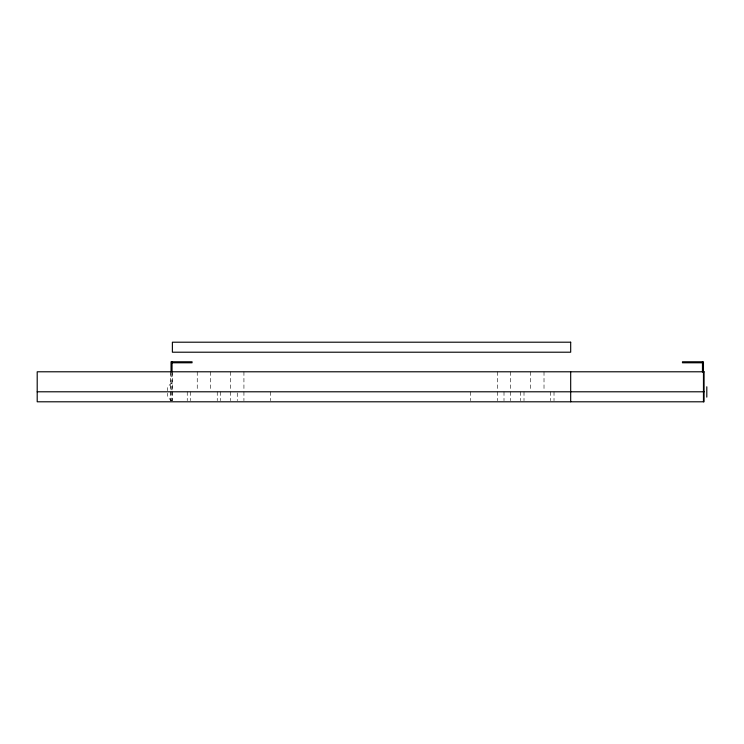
<?xml version="1.0" encoding="UTF-8"?>
<svg xmlns="http://www.w3.org/2000/svg" width="744" height="744" viewBox="0 0 744 744"><rect width="100%" height="100%" fill="white"/><g stroke="black" fill="none" stroke-linecap="round" stroke-linejoin="round"><path stroke-width="0.56" stroke-dasharray="3.72 2.79" d="M172.05 383.439L171.046 383.439L167.716 386.778L167.716 390.665M172.05 400.458L171.046 400.458L167.716 397.129L167.716 393.232M554.02 391.79L554.02 400.681M550.681 391.79L550.681 400.681M544.013 371.786L544.013 390.684M530.677 371.786L530.677 390.684M524.009 391.79L524.009 400.681M520.67 391.79L520.67 400.681M510.672 371.786L510.672 390.684M510.672 391.79L510.672 400.681M504.004 391.79L504.004 400.681M497.336 371.786L497.336 390.684M497.336 391.79L497.336 400.681M470.654 391.79L470.654 400.681M270.602 391.79L270.602 400.681M243.93 371.786L243.93 390.684M243.93 391.79L243.93 400.681M237.262 392.906L237.262 400.681M230.594 371.786L230.594 390.684M230.594 391.79L230.594 400.681M220.587 391.79L220.587 400.681M217.248 391.79L217.248 400.681M210.58 371.786L210.58 390.684M197.244 371.786L197.244 390.684M190.576 391.79L190.576 400.681M187.246 391.79L187.246 400.681M172.385 371.786L172.385 390.684M172.236 391.79L172.236 400.681M172.05 373.218L172.05 390.405M172.05 391.502L172.05 400.653M171.046 373.218L171.046 390.405M171.046 391.502L171.046 400.653M170.571 371.786L170.571 390.684M170.571 391.79L170.571 400.681"/><path stroke-width="1.12" d="M172.05 362.784L192.054 362.784L192.054 361.779L171.046 361.779L171.046 372.074M702.466 362.784L682.462 362.784L682.462 361.779L703.461 361.779L703.461 401.797M37.2 391.79L704.057 391.79M706.8 386.778L706.8 397.129M702.466 361.779L702.466 372.074M570.685 371.786L570.685 401.797M172.05 361.779L172.05 372.074M570.685 342.203L172.385 342.203L172.385 352.21L570.685 352.21L570.685 342.203M704.057 371.786L37.2 371.786L37.2 401.797L704.057 401.797L704.057 371.786"/></g></svg>
